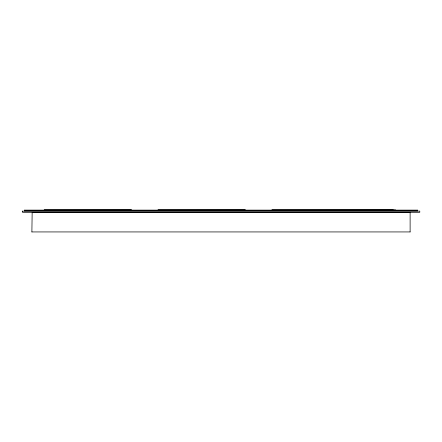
<?xml version="1.0" encoding="UTF-8"?>
<svg xmlns="http://www.w3.org/2000/svg" width="442" height="442" viewBox="0 0 442 442"><rect width="100%" height="100%" fill="white"/><g stroke="black" fill="none" stroke-linecap="round" stroke-linejoin="round"><path stroke-width="0.66" d="M24.614 210.083L24.614 210.911M410.115 231.984L410.115 212.547L32.156 212.547L31.885 231.984M417.386 210.911L417.386 210.083M24.647 210.116L417.353 210.116M410.066 231.934L31.934 231.934M417.353 210.878L24.647 210.878M395.584 209.939L271.83 210L393.38 209.967M22.266 211.16L22.487 212.315L419.784 212.315L419.784 211.11L22.266 211.16M131.495 209.967L44.2 210L131.495 209.967M245.31 209.967L158.015 210L245.31 209.967"/></g></svg>
